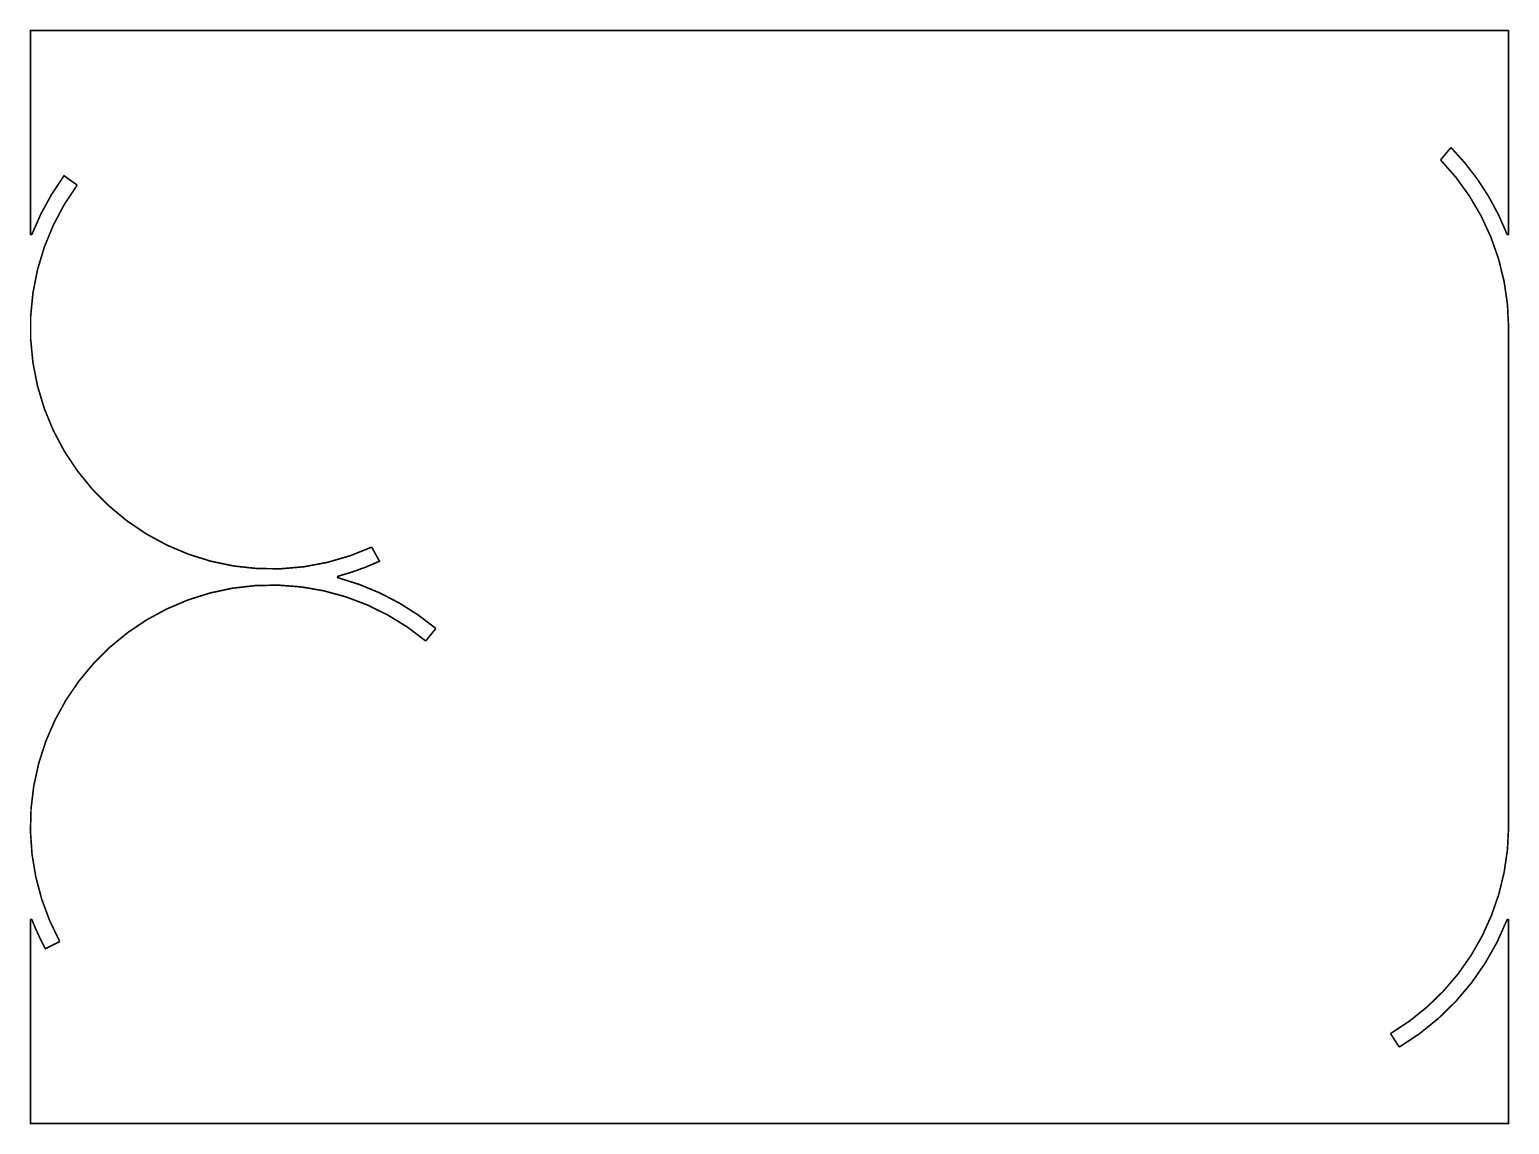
# Model space of a CAD drawing. Extents: x 108 to 292, y 132 to 268.
import ezdxf

# ---------------------------------------------------------------- set-up
doc = ezdxf.new("R2010")
doc.units = 0
doc.layers.add('037682-1ROU1_GBR', color=11, linetype='CONTINUOUS')

msp = doc.modelspace()

# ---------------------------------------------------------------- linework, layer by layer
at = {"layer": '037682-1ROU1_GBR', "const_width": 0.2}
for points in [[(108.008318, 242.69451), (108.008318, 267.994282), (291.991694, 267.994282)], [(291.991694, 267.994282), (291.991694, 242.69451)], [(284.81401, 253.428652), (283.52689, 251.88258)], [(113.828932, 248.755002), (112.198658, 249.915578), (112.132898, 249.825282)], [(291.991694, 231.047494), (291.991542, 168.902938)], [(151.356416, 201.918012), (151.45479, 201.963172), (150.484738, 203.719506)], [(157.211826, 192.044524), (158.473496, 193.597834)], [(291.991694, 157.305476), (291.991694, 132.005706), (108.008318, 132.005706), (108.008318, 157.305476)], [(109.828076, 153.839646), (109.874482, 153.753414), (111.66127, 154.656104)], [(277.29015, 143.198012), (278.387784, 141.522678)]]:
    msp.add_lwpolyline(points, dxfattribs=at)
for points in [[(291.792788, 242.65697, 0.1013075), (284.814016, 253.428658)], [(291.991694, 231.047494, 0.1945187), (283.526886, 251.882576)], [(113.828932, 248.755002, 0.7734547), (150.484738, 203.719506)], [(112.132898, 249.825282, 0.064117), (108.20723, 242.656992)], [(108.008318, 242.69451, 0.8288099), (108.207228, 242.656994)], [(291.792788, 242.65697, 0.828921), (291.991694, 242.69451)], [(146.322822, 200.099472, 0.0418888), (151.35641, 201.91802)], [(157.211826, 192.044524, 0.8271614), (111.66127, 154.656104)], [(146.322822, 200.099472, 0.7664322), (146.322822, 199.90054)], [(158.473496, 193.597834, 0.1081968), (146.322826, 199.900556)], [(277.29015, 143.198012, 0.2639912), (291.991548, 168.902936)], [(108.207226, 157.343018, 0.8289134), (108.008318, 157.305476)], [(108.207226, 157.343018, 0.0301869), (109.82808, 153.839648)], [(278.387784, 141.522678, 0.1665005), (291.792778, 157.342994)], [(291.991694, 157.305476, 0.8288227), (291.792788, 157.342992)]]:
    msp.add_lwpolyline(points, format="xyb", dxfattribs=at)

doc.saveas('drawing.dxf')
